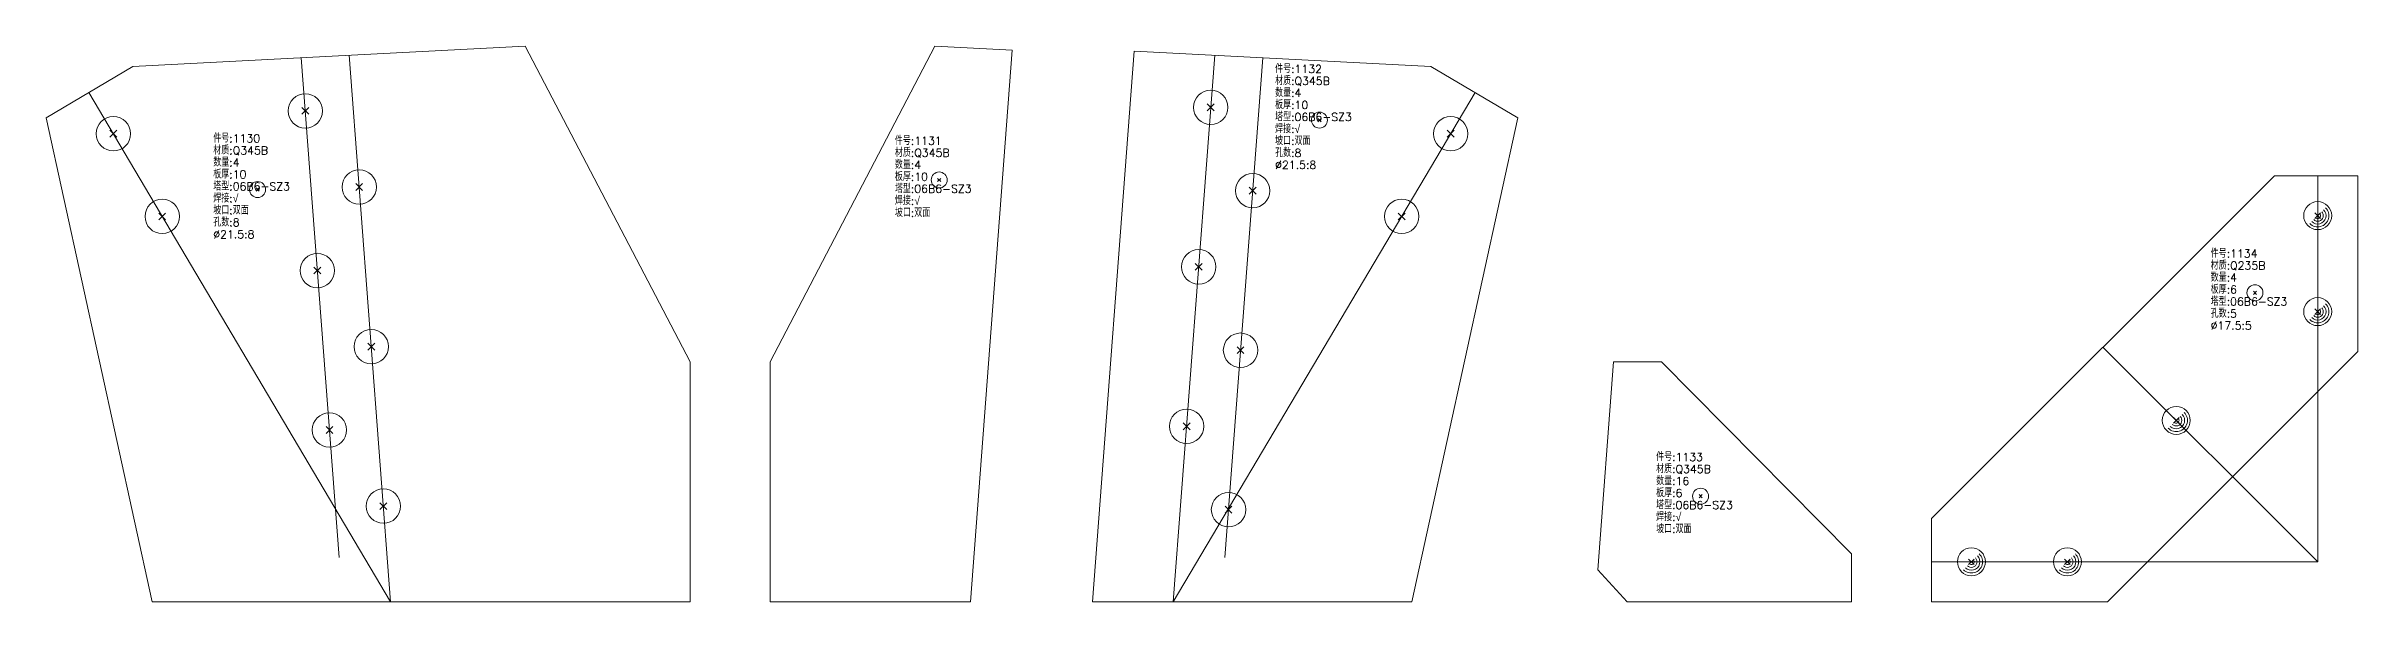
# Model space of a CAD drawing. Extents: x 0 to 24836, y -11 to 587.
# Drawn here: x 23391 to 24836, y 0 to 347 of the extents above; entities that cross this region are included whole.
import ezdxf
from ezdxf.enums import TextEntityAlignment as Align

# ---------------------------------------------------------------- set-up
doc = ezdxf.new("R2010")
doc.units = 0
doc.header["$LTSCALE"] = 20
doc.header["$MEASUREMENT"] = 0
for name, color, linetype, lineweight in [('1', 7, 'CONTINUOUS', 25), ('2', 7, 'CONTINUOUS', 25), ('5', 7, 'CONTINUOUS', 25)]:
    doc.layers.add(name, color=color, linetype=linetype, lineweight=lineweight)
doc.styles.get("Standard").update_dxf_attribs({"font": 'simplex', "width": 0.7, "bigfont": 'gbhzfs.shx'})

# ---------------------------------------------------------------- blocks, each defined once
blk = doc.blocks.new('板孔21.5')
at = {"layer": '5', "color": 7, "linetype": 'Continuous', "lineweight": 13}
for p, q in [((-0.2, -0.2), (0.2, 0.2)), ((-0.2, 0.2), (0.2, -0.2))]:
    blk.add_line(p, q, dxfattribs=at)
blk.add_circle((0, 0), 1, dxfattribs=at)
blk = doc.blocks.new('板孔17.5')
at = {"layer": '5', "color": 7, "linetype": 'Continuous', "lineweight": 13}
for p, q in [((-0.2, -0.2), (0.2, 0.2)), ((-0.2, 0.2), (0.2, -0.2))]:
    blk.add_line(p, q, dxfattribs=at)
blk.add_circle((0, 0), 1, dxfattribs=at)
for radius in [0.8, 0.6, 0.4, 0.2]:
    blk.add_arc((0, 0), radius, 225, 45, dxfattribs=at)

msp = doc.modelspace()

# ---------------------------------------------------------------- linework, layer by layer
at = {"layer": '1', "color": 7, "linetype": 'Continuous', "lineweight": 18}
for p, q in [((23690.6, 347.3), (23445.6, 334.7)), ((23793.7, 150), (23690.6, 347.3)), ((23946.7, 347.3), (23843.7, 150)), ((23995.1, 344.8), (23946.7, 347.3)), ((23445.6, 334.7), (23391.4, 302.6)), ((23969, 0), (23995.1, 344.8)), ((24071.2, 344.3), (24045.1, 0)), ((24256.7, 334.7), (24071.2, 344.3)), ((24310.9, 302.6), (24256.7, 334.7)), ((23391.4, 302.6), (23457.7, 0)), ((24244.7, 0), (24310.9, 302.6)), ((24783.8, 266.4), (24569.4, 52)), ((24835.8, 266.4), (24783.8, 266.4)), ((24835.8, 156.4), (24835.8, 266.4)), ((23793.7, 0), (23793.7, 150)), ((23843.7, 150), (23843.7, 0)), ((24370.8, 150), (24360.9, 19.9)), ((24400.8, 150), (24370.8, 150)), ((24519.4, 30), (24400.8, 150)), ((24679.4, 0), (24835.8, 156.4)), ((24569.4, 52), (24569.4, 0)), ((24519.4, 0), (24519.4, 30)), ((24360.9, 19.9), (24379.4, 0)), ((23457.7, 0), (23793.7, 0)), ((23843.7, 0), (23969, 0)), ((24045.1, 0), (24244.7, 0)), ((24379.4, 0), (24519.4, 0)), ((24569.4, 0), (24679.4, 0))]:
    msp.add_line(p, q, dxfattribs=at)
at = {"layer": '2', "color": 9, "linetype": 'Continuous', "lineweight": 13}
for p, q in [((23574.4, 27.6), (23550.8, 340.1)), ((23606.6, 0), (23580.7, 341.7)), ((24095.7, 0), (24121.6, 341.7)), ((24127.9, 27.6), (24151.6, 340.1)), ((23606.6, 0), (23418.1, 318.4)), ((24095.7, 0), (24284.3, 318.4)), ((24810.8, 25), (24810.8, 266.4)), ((24810.8, 25), (24676.6, 159.2)), ((24569.4, 25), (24810.8, 25))]:
    msp.add_line(p, q, dxfattribs=at)
at = {"layer": '2', "color": 7, "linetype": 'Continuous', "lineweight": 13}
for p, q in [((24188, 302.1), (24186, 300.1)), ((24186, 302.1), (24188, 300.1)), ((23950.4, 264.7), (23948.4, 262.7)), ((23948.4, 264.7), (23950.4, 262.7)), ((23524.5, 258.7), (23522.5, 256.7)), ((23522.5, 258.7), (23524.5, 256.7)), ((24772.6, 194.2), (24770.6, 192.2)), ((24770.6, 194.2), (24772.6, 192.2)), ((24426.2, 67), (24424.2, 65)), ((24424.2, 67), (24426.2, 65))]:
    msp.add_line(p, q, dxfattribs=at)
for centre in [(24187, 301.1), (23523.5, 257.7), (23949.4, 263.7), (24771.6, 193.2), (24425.2, 66)]:
    msp.add_circle(centre, 5, dxfattribs=at)

# ---------------------------------------------------------------- block references
at = {"layer": '1', "color": 7, "linetype": 'Continuous', "lineweight": 13}
for name, p, xscale, yscale, zscale in [('板孔21.5', (24119.1, 309.1), 10.75, 10.75, 10.75), ('板孔21.5', (23553.3, 306.9), 10.75, 10.75, 10.75), ('板孔21.5', (23433.4, 292.6), 10.75, 10.75, 10.75), ('板孔21.5', (24269, 292.6), 10.75, 10.75, 10.75), ('板孔21.5', (23587, 259.3), 10.75, 10.75, 10.75), ('板孔21.5', (24145.3, 257), 10.75, 10.75, 10.75), ('板孔21.5', (23463.9, 240.9), 10.75, 10.75, 10.75), ('板孔21.5', (24238.4, 240.9), 10.75, 10.75, 10.75), ('板孔17.5', (24810.8, 241.4), 8.75, 8.75, 8.75), ('板孔21.5', (23560.8, 207.1), 10.75, 10.75, 10.75), ('板孔21.5', (24111.6, 209.4), 10.75, 10.75, 10.75), ('板孔17.5', (24810.8, 181.4), 8.75, 8.75, 8.75), ('板孔21.5', (23594.5, 159.5), 10.75, 10.75, 10.75), ('板孔21.5', (24137.7, 157.3), 10.75, 10.75, 10.75), ('板孔21.5', (23568.4, 107.4), 10.75, 10.75, 10.75), ('板孔21.5', (24104, 109.7), 10.75, 10.75, 10.75), ('板孔17.5', (24722.4, 113.4), 8.75, 8.75, 8.75), ('板孔21.5', (23602.1, 59.8), 10.75, 10.75, 10.75), ('板孔21.5', (24130.2, 57.6), 10.75, 10.75, 10.75), ('板孔17.5', (24594.4, 25), 8.75, 8.75, 8.75), ('板孔17.5', (24654.4, 25), 8.75, 8.75, 8.75)]:
    msp.add_blockref(name, p, dxfattribs=dict(at, xscale=xscale, yscale=yscale, zscale=zscale))

# ---------------------------------------------------------------- texts
at = {"layer": '2', "color": 7, "linetype": 'Continuous', "lineweight": 13}
for s, p in [('件号:1132', (24159.3, 329.1)), ('材质:Q345B', (24159.3, 321.6)), ('数量:4', (24159.3, 314.1)), ('板厚:10', (24159.3, 306.6)), ('塔型:06B6-SZ3', (24159.3, 299.1)), ('件号:1130', (23495.8, 285.7)), ('件号:1131', (23921.7, 284.2)), ('焊接:√', (24159.3, 291.6)), ('坡口:双面', (24159.3, 284.1)), ('材质:Q345B', (23495.8, 278.2)), ('数量:4', (23495.8, 270.7)), ('材质:Q345B', (23921.7, 276.7)), ('数量:4', (23921.7, 269.2)), ('孔数:8', (24159.3, 276.6)), ('%%c21.5:8', (24159.3, 269.1)), ('板厚:10', (23495.8, 263.2)), ('塔型:06B6-SZ3', (23495.8, 255.7)), ('板厚:10', (23921.7, 261.7)), ('塔型:06B6-SZ3', (23921.7, 254.2)), ('焊接:√', (23495.8, 248.2)), ('坡口:双面', (23495.8, 240.7)), ('焊接:√', (23921.7, 246.7)), ('坡口:双面', (23921.7, 239.2)), ('孔数:8', (23495.8, 233.2)), ('%%c21.5:8', (23495.8, 225.7)), ('件号:1134', (24743.9, 213.7)), ('材质:Q235B', (24743.9, 206.2)), ('数量:4', (24743.9, 198.7)), ('板厚:6', (24743.9, 191.2)), ('塔型:06B6-SZ3', (24743.9, 183.7)), ('孔数:5', (24743.9, 176.2)), ('%%c17.5:5', (24743.9, 168.7)), ('件号:1133', (24397.4, 86.5)), ('材质:Q345B', (24397.4, 79)), ('数量:16', (24397.4, 71.5)), ('板厚:6', (24397.4, 64)), ('塔型:06B6-SZ3', (24397.4, 56.5)), ('坡口:双面', (24397.4, 41.5)), ('焊接:√', (24397.4, 49))]:
    msp.add_text(s, height=5, dxfattribs=at).set_placement(p, align=Align.BOTTOM_LEFT)

doc.saveas('drawing.dxf')
